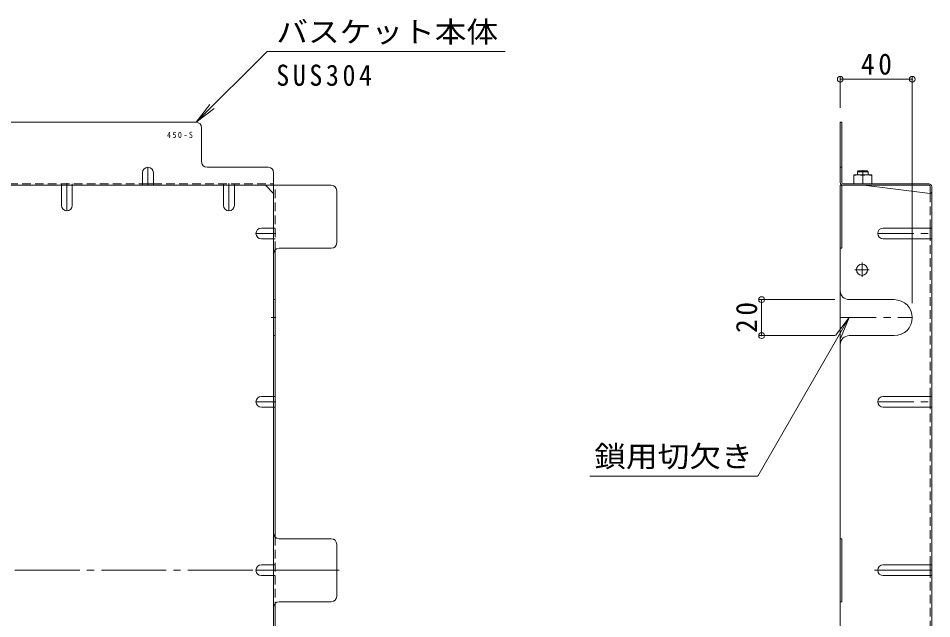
# Model space of a CAD drawing. Units: millimetres at full size, sheet at 1:4; details may follow other scales. Extents: x -887 to 1051, y -780 to 740.
# Drawn here: x 507 to 1014, y 316 to 650 of the extents above; entities that cross this region are included whole.
import ezdxf
from ezdxf.enums import TextEntityAlignment as Align

# ---------------------------------------------------------------- set-up
doc = ezdxf.new("R2010")
doc.units = ezdxf.units.MM
doc.header["$LTSCALE"] = 4
doc.header["$PDMODE"] = 32
doc.header["$PDSIZE"] = 3.2
for name, pattern in [('CHAIN1', [8, 5, -1, 1, -1]), ('CHAIN2', [12, 9, -1, 1, -1]), ('DASHED1', [1.8, 1.2, -0.6])]:
    doc.linetypes.add(name, pattern=pattern)
for name, color, linetype, lineweight in [('A-1_躯体', 3, 'Continuous', 9), ('A-4_その他', 7, 'Continuous', 9), ('A-5_文字', 7, 'Continuous', 9), ('A-7_ハッチ', 2, 'Continuous', 9), ('A-8_記号', 2, 'Continuous', 9), ('A-B_ﾊｯﾁ', 2, 'Continuous', 9)]:
    doc.layers.add(name, color=color, linetype=linetype, lineweight=lineweight)
doc.styles.add('ＭＳ ゴシック', font='')
doc.styles.get('ＭＳ ゴシック').set_extended_font_data('MS Gothic')

msp = doc.modelspace()

# ---------------------------------------------------------------- linework, layer by layer
at = {"layer": 'A-1_躯体'}
for p, q in [((972.51, 564.462), (973.01, 564.962)), ((978.51, 564.462), (972.51, 564.462)), ((972.51, 562.762), (972.51, 564.462)), ((978.01, 564.962), (973.01, 564.962)), ((978.51, 564.462), (978.01, 564.962)), ((978.51, 562.762), (978.51, 564.462))]:
    msp.add_line(p, q, dxfattribs=at)
at = {"layer": 'A-4_その他'}
for p, q in [((963.01, 617.078), (963.01, 599.966)), ((963.01, 615.878), (1003.01, 615.878)), ((1003.01, 617.078), (1003.01, 491.458)), ((918.17, 493.458), (960.01, 493.458)), ((919.37, 493.458), (919.37, 473.458)), ((918.17, 473.458), (960.01, 473.458))]:
    msp.add_line(p, q, dxfattribs=at)
for p in [(963.01, 615.878), (1003.01, 615.878), (919.37, 493.458), (919.37, 473.458)]:
    msp.add_point(p, dxfattribs=at)
at = {"layer": 'A-5_文字'}
for p, q in [((644.733, 631.306), (605.392, 591.966)), ((776.939, 631.306), (644.733, 631.306)), ((605.392, 591.966), (613.002, 601.883)), ((605.392, 591.966), (615.309, 599.575)), ((968.01, 483.458), (960.401, 473.541)), ((917.223, 395.492), (823.99, 395.492))]:
    msp.add_line(p, q, dxfattribs=at)
msp.add_lwpolyline([(917.223, 395.492), (968.01, 483.458), (963.227, 471.91)], dxfattribs=at)
at = {"layer": 'A-7_ハッチ'}
for p, q in [((605.392, 591.966), (263.794, 591.966)), ((608.392, 569.966), (608.392, 588.966)), ((963.81, 558.432), (963.81, 591.966)), ((645.393, 566.966), (611.392, 566.966)), ((648.393, 122.359), (648.393, 563.966)), ((963.01, 566.966), (963.81, 566.966)), ((188.79, 556.966), (680.397, 556.966)), ((575.593, 557.766), (581.593, 557.766)), ((648.393, 552.353), (643.781, 556.966)), ((683.397, 524.965), (683.397, 553.966)), ((963.01, 556.966), (1012.343, 556.966)), ((963.01, 556.966), (963.01, 129.359)), ((963.81, 556.966), (963.81, 521.961)), ((964.477, 557.766), (1012.21, 557.766)), ((976.01, 556.962), (1013.01, 552.35)), ((1013.01, 556.299), (1013.01, 552.35)), ((1013.81, 556.166), (1013.81, 130.159)), ((1013.01, 527.224), (1013.01, 533.224)), ((649.193, 521.009), (649.193, 361.623)), ((651.393, 521.965), (680.397, 521.965)), ((963.01, 521.961), (963.81, 521.961)), ((1013.01, 433.693), (1013.01, 439.693)), ((680.397, 360.663), (651.393, 360.663)), ((963.01, 360.666), (963.81, 360.666)), ((683.397, 328.662), (683.397, 357.663)), ((1013.01, 340.162), (1013.01, 346.162)), ((649.193, 165.32), (649.193, 324.701)), ((651.393, 325.662), (680.397, 325.662))]:
    msp.add_line(p, q, dxfattribs=at)
at = {"layer": 'A-7_ハッチ', "linetype": 'DASHED1'}
for p, q in [((487.093, 557.766), (575.593, 557.766)), ((530.593, 556.966), (530.593, 557.766)), ((536.593, 556.966), (536.593, 557.766)), ((581.593, 557.766), (648.393, 557.766)), ((620.593, 556.966), (620.593, 557.766)), ((626.593, 556.966), (626.593, 557.766)), ((649.193, 521.009), (649.193, 556.966)), ((1013.01, 533.224), (1013.01, 552.35)), ((648.393, 533.224), (649.193, 533.224)), ((648.393, 527.224), (649.193, 527.224)), ((1013.01, 439.693), (1013.01, 527.224)), ((648.393, 439.693), (649.193, 439.693)), ((648.393, 433.693), (649.193, 433.693)), ((1013.01, 346.162), (1013.01, 433.693)), ((649.193, 361.623), (649.193, 324.701)), ((648.393, 346.162), (649.193, 346.162)), ((648.393, 340.162), (649.193, 340.162)), ((1013.01, 252.631), (1013.01, 340.162))]:
    msp.add_line(p, q, dxfattribs=at)
at = {"layer": 'A-7_ハッチ', "linetype": 'CHAIN2'}
for p, q in [((684.75, 343.162), (184.868, 343.162)), ((982.122, 343.163), (1013.81, 343.163))]:
    msp.add_line(p, q, dxfattribs=at)
at = {"layer": 'A-7_ハッチ'}
for points in [[(963.01, 558.566), (963.01, 591.966), (963.81, 591.966)], [(963.01, 325.665), (963.81, 325.665), (963.81, 360.666)]]:
    msp.add_lwpolyline(points, dxfattribs=at)
for centre, radius, start, end in [((605.392, 588.966), 3, 0, 90), ((611.392, 569.966), 3, 180, 270), ((645.393, 563.966), 3, 0, 90), ((964.61, 558.566), 1.6, 180, 270), ((964.477, 558.432), 0.667, 180, 270), ((680.397, 553.966), 3, 0, 90), ((1012.21, 556.166), 1.6, 0, 90), ((1012.343, 556.299), 0.667, 0, 90), ((1013.01, 553.15), 0.8, 270, 0), ((680.397, 524.965), 3, 270, 0), ((651.393, 518.965), 3, 90, 180), ((651.393, 363.663), 3, 180, 270), ((680.397, 357.663), 3, 0, 90), ((651.393, 322.662), 3, 90, 180), ((680.397, 328.662), 3, 270, 0)]:
    msp.add_arc(centre, radius, start, end, dxfattribs=at)
at = {"layer": 'A-8_記号'}
for p, q in [((575.593, 563.966), (575.593, 556.966)), ((581.593, 563.966), (581.593, 556.966)), ((530.593, 545.816), (530.593, 556.966)), ((536.593, 545.816), (536.593, 556.966)), ((620.593, 545.816), (620.593, 556.966)), ((626.593, 545.816), (626.593, 556.966)), ((641.593, 533.224), (648.393, 533.224)), ((986.81, 533.224), (1013.81, 533.224)), ((641.593, 527.224), (648.393, 527.224)), ((986.81, 527.224), (1013.81, 527.224)), ((649.193, 493.458), (648.393, 493.458)), ((968.01, 493.458), (993.01, 493.458)), ((649.193, 473.458), (648.393, 473.458)), ((968.01, 473.458), (993.01, 473.458)), ((641.593, 439.693), (648.393, 439.693)), ((986.81, 439.693), (1013.81, 439.693)), ((641.593, 433.693), (648.393, 433.693)), ((986.81, 433.693), (1013.81, 433.693)), ((641.593, 346.162), (648.393, 346.162)), ((986.81, 346.162), (1013.81, 346.162)), ((641.593, 340.162), (648.393, 340.162)), ((986.81, 340.162), (1013.81, 340.162))]:
    msp.add_line(p, q, dxfattribs=at)
at = {"layer": 'A-8_記号', "linetype": 'CHAIN1'}
for p, q in [((578.593, 556.966), (578.593, 566.966)), ((533.593, 558.166), (533.593, 542.816)), ((623.593, 558.166), (623.593, 542.816)), ((649.593, 530.224), (638.593, 530.224)), ((983.81, 530.224), (1013.81, 530.224)), ((975.11, 506.062), (975.11, 514.062)), ((979.11, 510.062), (971.11, 510.062)), ((647.047, 483.458), (649.593, 483.458)), ((963.01, 483.458), (1003.01, 483.458)), ((649.593, 436.693), (638.593, 436.693)), ((983.81, 436.693), (1013.81, 436.693)), ((651.101, 343.162), (638.593, 343.162))]:
    msp.add_line(p, q, dxfattribs=at)
at = {"layer": 'A-8_記号'}
msp.add_circle((975.11, 510.062), 3.1, dxfattribs=at)
for centre, radius, start, end in [((578.593, 563.966), 3, 0, 180), ((533.593, 545.816), 3, 180, 0), ((623.593, 545.816), 3, 180, 0), ((641.593, 530.224), 3, 90, 270), ((986.81, 530.224), 3, 90, 270), ((968.01, 498.458), 5, 180, 270), ((993.01, 483.458), 10, 270, 90), ((968.01, 468.458), 5, 90, 180), ((641.593, 436.693), 3, 90, 270), ((986.81, 436.693), 3, 90, 270), ((641.593, 343.162), 3, 90, 270), ((986.81, 343.162), 3, 90, 270)]:
    msp.add_arc(centre, radius, start, end, dxfattribs=at)
at = {"layer": 'A-B_ﾊｯﾁ', "linetype": 'CHAIN1'}
msp.add_line((975.51, 565.449), (975.51, 562.387), dxfattribs=at)
at = {"layer": 'A-B_ﾊｯﾁ'}
for p, q in [((970.51, 557.762), (970.51, 562.762)), ((980.51, 562.762), (970.51, 562.762)), ((975.51, 557.762), (975.51, 562.329)), ((980.51, 557.762), (980.51, 562.762)), ((980.51, 557.762), (970.51, 557.762))]:
    msp.add_line(p, q, dxfattribs=at)
for centre in [(973.01, 555.329), (978.01, 555.329)]:
    msp.add_arc(centre, 7.433, 70.34633, 109.65366, dxfattribs=at)

# ---------------------------------------------------------------- texts
at = {"layer": 'A-4_その他', "color": 2, "insert": (974.51, 618.278), "char_height": 11.73, "attachment_point": 7, "style": 'ＭＳ ゴシック'}
msp.add_mtext('\\T1.27;\\W0.95;40', dxfattribs=at)
at = {"layer": 'A-4_その他', "color": 2, "insert": (916.97, 474.958), "char_height": 11.73, "attachment_point": 7, "rotation": 90, "style": 'ＭＳ ゴシック'}
msp.add_mtext('\\T1.27;\\W0.95;20', dxfattribs=at)
at = {"layer": 'A-5_文字', "color": 2, "style": 'ＭＳ ゴシック', "width": 1.1}
for s, p in [('バスケット本体', (649.858, 632.806)), ('鎖用切欠き', (826.438, 396.992))]:
    msp.add_text(s, height=11.73, dxfattribs=at).set_placement(p, align=Align.BOTTOM_LEFT)
at = {"layer": 'A-5_文字', "color": 2, "insert": (649.858, 612.066), "char_height": 11.73, "attachment_point": 7, "style": 'ＭＳ ゴシック'}
msp.add_mtext('\\T1.28;\\W0.9;SUS304', dxfattribs=at)
at = {"layer": 'A-5_文字', "color": 6, "insert": (589.152, 583.166), "char_height": 3.519, "attachment_point": 7, "style": 'ＭＳ ゴシック'}
msp.add_mtext('\\T1.34;\\W0.9;450-S', dxfattribs=at)

doc.saveas('drawing.dxf')
